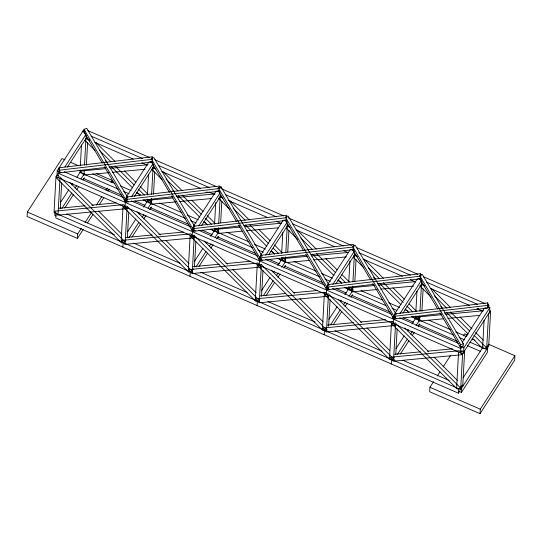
<?xml version="1.0" encoding="UTF-8"?>
<svg xmlns="http://www.w3.org/2000/svg" width="542" height="542" viewBox="0 0 542 542"><rect width="100%" height="100%" fill="white"/><g stroke="black" fill="none" stroke-linecap="round" stroke-linejoin="round"><path stroke-width="0.81" d="M65.074 159.897L61.971 158.549L27.344 212.024L27.1 216.488L77.425 238.399L83.346 229.252M57.208 174.903L55.961 176.827L54.024 212.552L460.653 389.569L488.701 346.257L490.639 310.525L462.583 353.845L460.653 389.569M54.979 212.437L54.823 215.418L56.165 216.001M84.552 131.232L83.211 130.649L57.242 170.757L56.998 175.222L58.34 175.804M56.036 213.433L55.792 217.898L458.397 393.16L460.056 390.592M57.974 177.701L58.211 173.237L59.877 170.669M59.505 172.837L59.647 170.161L152.722 159.26L152.221 156.848L59.146 167.749L59.003 170.425L59.505 172.837L105.622 167.437M58.048 214.307L59.986 178.575M60.264 208.602L61.659 182.85M80.135 169.951L79.999 172.444L118.258 189.104M80.358 165.798L81.483 145.026M83.129 132.133L83.211 130.649M77.425 238.399L77.669 233.934L81.314 228.304M127.031 200.587L124.992 201.346L125.141 198.67L127.858 197.661L86.734 128.339L84.01 129.348L83.868 132.031L102.289 163.081M84.024 174.199L84.247 170.046M84.518 165.059L85.961 138.467M86.415 165.174L87.628 142.742M112.18 182.688L112.296 180.452L96.815 173.711M121.123 241.766L123.061 206.035M122.892 247.105L123.136 242.64M125.073 206.915L125.31 202.444L126.977 199.883M126.604 202.051L126.747 199.368L219.822 188.474L219.32 186.062L126.245 196.956L126.103 199.639L126.604 202.051L172.722 196.651M125.148 243.521L127.085 207.789M127.363 237.816L128.759 212.058M147.099 201.658L147.234 199.165M147.458 195.012L148.583 174.239M152.112 158.86L152.221 156.848M151.123 203.413L151.394 198.426M151.618 194.273L153.061 167.681M153.515 194.382L154.734 171.95M188.223 270.973L190.161 235.248M194.131 229.801L192.092 230.56L192.241 227.877L151.11 158.562L153.833 157.553L194.957 226.868L192.241 227.877M189.998 276.318L190.235 271.854M192.173 236.122L192.417 231.658L194.49 228.446L192.952 227.775M239.821 225.858L193.704 231.258L193.345 226.17L286.42 215.269L286.921 217.681L193.846 228.582M192.247 272.728L194.185 237.003M194.463 267.03L195.858 241.271M214.198 230.865L214.334 228.372M214.557 224.219L215.73 202.62M218.141 189.111L218.209 187.769L220.933 186.76L262.057 256.081L259.34 257.091L259.191 259.767L261.23 259.008M219.246 187.397L219.32 186.062M218.223 232.62L218.494 227.633M218.717 223.48L220.16 196.895M220.858 188.101L220.933 186.76M220.662 222.762L221.834 201.163M255.323 300.187L257.26 264.455M257.098 305.525L257.335 301.061M259.272 265.336L259.516 260.871L261.176 258.304M306.921 255.072L260.804 260.472L260.445 255.377L353.519 244.483L354.021 246.895L260.946 257.789M259.347 301.941L261.285 266.21M261.562 296.237L262.958 270.478M281.298 260.079L281.433 257.585M281.657 253.432L282.782 232.66M285.322 261.833L285.593 256.847M285.817 252.694L287.26 226.102M287.761 251.976L288.933 230.37M322.422 329.394L324.36 293.669M328.33 288.222L326.291 288.981L326.44 286.298L285.316 216.983L288.032 215.973L329.157 285.288L326.44 286.298M324.197 334.739L324.434 330.274M326.372 294.543L326.616 290.078L328.276 287.511M374.021 284.279L327.903 289.679L327.544 284.591L420.619 273.69L421.12 276.102L328.052 287.003M328.384 295.424L326.453 331.148L327.28 329.868M328.621 326.277L330.058 299.692M348.398 289.286L348.533 286.799M348.804 281.813L349.929 261.041M352.422 291.04L352.693 286.054M352.917 281.901L354.36 255.316M354.861 281.183L356.033 259.584M389.522 358.608L391.459 322.876M392.659 318.296L392.74 316.806L396.764 318.56M395.43 317.436L393.397 318.188L393.539 315.512L352.415 246.19L355.132 245.18L396.256 314.502L393.539 315.512M391.297 363.953L391.534 359.481M393.472 323.757L393.716 319.292L395.375 316.724M441.12 313.493L395.003 318.892L394.644 313.798L487.719 302.903L488.22 305.315L488.078 307.992L444.474 313.1M395.484 324.631L393.553 360.362L394.38 359.075M395.762 354.658L397.157 328.899M415.497 318.5L415.633 316.006M415.904 311.02L416.981 291.081M420.551 275.031L420.619 273.69M419.522 320.254L419.752 316.094M420.016 311.115L421.459 284.523M421.92 311.23L423.133 288.791M433.586 381.656L429.942 387.286L429.704 391.751L480.029 413.661L514.656 360.186L514.9 355.715L488.579 344.258M456.621 387.821L458.559 352.09M460.497 347.402L460.639 344.719L419.515 275.404L422.232 274.394L463.356 343.709L463.214 346.392L460.497 347.402L439.928 312.741M458.397 393.16L458.64 388.695M462.475 345.932L460.815 348.499L460.571 352.964L462.238 350.396M458.762 391.263L461.445 392.435L461.689 387.964M487.827 306.786L489.839 307.666L463.864 347.774L463.627 352.239L460.937 351.067M462.726 386.365L464.663 350.633M482.597 347.713L484.081 320.288M480.029 413.661L480.266 409.196L514.9 355.715M487.61 304.909L487.719 302.903M488.748 307.416L488.864 305.187L487.326 304.509M488.559 313.737L486.621 349.461L469.955 342.205M487.664 347.856L487.421 352.327L461.445 392.435M489.595 312.131L489.839 307.666M85.019 131.841L84.186 133.129L85.731 133.799M64.911 166.882L85.873 134.511M86.625 135.364L85.758 136.706L89.349 140.276M67.404 167.126L86.544 137.573M60.528 202.505L68.732 189.842M71.923 184.917L72.831 183.508M76.937 177.173L80.582 171.543M61.822 208.48L71.849 192.999M75.04 188.074L76.862 185.262M80.961 178.928L84.606 173.298M64.769 208.02L73.427 194.653M76.618 189.727L78.895 186.211M83.001 179.876L84.362 177.762M84.959 222.674L91.341 212.823M96.347 205.079L101.821 196.638M105.92 190.303L107.289 188.196M110.934 182.566L112.296 180.452M87.452 222.918L92.919 214.476M99.301 204.619L103.854 197.586M107.953 191.251L109.321 189.144M126.618 196.448L148.948 161.97M151.286 162.336L152.119 161.055M131.557 196.793L152.973 163.725M153.725 164.578L152.864 165.913L155.852 168.894M134.504 196.333L153.643 166.78M126.747 208.636L123.745 204.652L54.708 211.17L57.709 215.154L126.747 208.636L127.614 207.301M152.722 168.528L153.582 167.193M127.627 231.719L135.832 219.049M139.023 214.124L139.931 212.721M143.583 207.091L147.681 200.757M124.951 241.752L59.789 176.814L56.504 178.061L121.665 242.999L124.951 241.752L125.819 240.411M148.955 202.39L150.927 201.644L152.227 199.639M128.921 237.694L138.948 222.213M142.139 217.288L143.962 214.469M148.061 208.135L151.706 202.512M131.869 237.233L140.527 223.86M143.718 218.934L145.994 215.418M149.639 209.788L151.462 206.976M193.718 225.662L216.048 191.177M218.385 191.55L219.219 190.269M198.657 226.007L220.072 192.932M201.604 225.547L220.743 195.994M193.846 237.85L190.845 233.866L121.808 240.384L124.809 244.367L193.846 237.85L194.713 236.508M194.273 261.63L202.932 248.263M206.123 243.338L207.037 241.928M210.682 236.298L214.781 229.964M192.051 270.959L126.889 206.021L123.603 207.268L188.765 272.206L192.051 270.959L193.352 268.954M196.021 266.901L206.048 251.42M209.239 246.495L211.062 243.683M215.16 237.349L218.805 231.719M240.14 227.098L214.883 229.483L217.884 233.467L218.751 232.132M198.968 266.44L207.627 253.073M210.818 248.148L213.094 244.632M216.739 239.002L218.568 236.183M260.817 254.869L283.148 220.391M285.485 220.763L286.318 219.476M265.756 255.214L287.172 222.145M268.703 254.754L287.843 225.201M261.373 290.844L270.031 277.47M273.222 272.545L274.137 271.142M277.782 265.512L281.881 259.178M263.581 295.41L273.148 280.634M276.339 275.709L278.161 272.89M281.806 267.26L285.905 260.932M266.068 295.654L274.726 282.287M277.917 277.355L280.194 273.839M283.845 268.209L285.668 265.397M327.917 284.083L350.247 249.598M352.585 249.97L353.418 248.69M332.856 284.428L354.272 251.352M335.803 283.967L354.942 254.415M354.021 256.163L354.888 254.821M328.933 319.346L337.131 306.684M340.322 301.758L341.236 300.349M344.881 294.719L348.98 288.391M349.597 290.275L352.225 289.272L353.093 287.938M330.681 324.617L340.247 309.841M343.438 304.916L345.261 302.104M348.906 296.474L353.255 289.76M374.339 285.519L349.082 287.904L352.083 291.887L352.95 290.553M333.174 324.861L341.826 311.494M345.017 306.569L347.3 303.053M350.945 297.423L352.767 294.604M395.016 313.29L417.347 278.812M419.691 279.184L420.517 277.897M399.955 313.635L421.371 280.566M422.13 281.42L421.263 282.755L424.847 286.332M402.902 313.174L422.042 283.622M421.12 285.37L421.988 284.035M396.033 348.56L404.23 335.891M407.421 330.966L408.336 329.563M411.981 323.933L416.08 317.598M393.356 358.594L328.188 293.656L324.902 294.902L390.071 359.841L393.356 358.594L394.217 357.259M416.696 319.482L419.325 318.486L420.192 317.151M397.327 354.536L407.347 339.055M410.538 334.129L412.36 331.311M416.005 325.681L420.104 319.353M400.274 354.075L408.932 340.708M412.116 335.783L414.4 332.26M418.045 326.63L419.867 323.818M437.231 376.026L439.969 371.805M443.16 366.88L450.449 355.62M463.207 335.918L464.575 333.811L467.671 335.159M462.116 342.503L484.446 308.025M488.864 305.187L486.791 308.391L485.246 307.721M462.245 354.692L459.243 350.708L390.206 357.225L393.214 361.209L462.245 354.692L463.979 352.015M488.22 314.584L489.954 311.907M463.132 377.767L483.179 346.812M460.456 387.801L395.287 322.863L392.002 324.109L457.17 389.048L460.456 387.801L462.184 385.132M483.796 348.696L486.425 347.693L488.159 345.024M216.055 231.603L218.026 230.851L215.635 228.473M282.497 261.061L285.126 260.065L282.734 257.68M460.639 344.719L463.356 343.709M108.976 167.044L152.58 161.943M176.075 196.258L219.679 191.15M244.015 225.37L286.779 220.364M311.115 254.577L353.879 249.571M377.374 283.886L420.978 278.784M395.152 316.21L488.22 305.315M105.941 168.677L80.683 171.062L83.685 175.046L108.942 172.661M110.148 168.284L148.034 164.707M112.309 172.342L145.141 169.246M205.919 192.275L207.606 192.119M58.963 208.257L85.067 205.797M91.801 205.161L116.212 202.857M173.04 197.891L147.783 200.276L150.784 204.259L176.042 201.875M177.248 197.491L215.133 193.914M179.409 201.556L211.4 198.535M126.069 237.471L152.166 235.004M158.901 234.368L183.318 232.064M244.347 226.705L281.393 223.202M217.884 233.467L242.301 231.163M246.508 230.763L278.5 227.748M193.169 266.678L219.266 264.218M226 263.581L250.418 261.278M307.239 256.312L281.982 258.697L283.988 261.352M311.447 255.912L348.492 252.416M284.984 262.68L309.401 260.377M313.608 259.977L346.446 256.874M260.268 295.891L285.526 293.507M293.1 292.788L317.517 290.485M378.546 285.126L415.592 281.623M352.083 291.887L377.34 289.503M380.708 289.184L413.546 286.088M476.845 308.879L478.532 308.716M327.368 325.098L353.465 322.639M360.2 322.002L385.457 319.617M441.439 314.733L416.181 317.117L419.183 321.101L443.6 318.798M445.653 314.333L483.532 310.756M447.807 318.398L479.799 315.376M394.468 354.312L420.565 351.846M427.299 351.209L452.556 348.824M87.811 130.588L149.511 157.451M154.91 159.802L216.61 186.665M221.238 188.677L283.71 215.872M288.337 217.884L351.582 245.418M356.209 247.437L417.909 274.293M423.309 276.644L485.009 303.506M91.131 136.15L142.803 158.643M149.748 161.665L152.83 163.013M158.23 165.357L209.131 187.518M216.847 190.879L219.93 192.22M225.33 194.571L276.23 216.732M283.947 220.086L287.03 221.434M292.429 223.785L343.33 245.939M351.047 249.3L354.129 250.641M358.757 252.66L410.429 275.153M418.146 278.507L421.229 279.855M426.629 282.206L477.536 304.36M85.487 138.264L89.342 139.944M94.742 142.295L133.305 159.084M141.787 162.776L147.187 165.127M152.587 167.478L155.676 168.819M161.841 171.502L200.405 188.291M208.894 191.983L214.286 194.334M219.686 196.685L222.776 198.033M228.175 200.377L267.504 217.505M276.759 221.536L281.386 223.548M286.786 225.899L289.875 227.24M296.04 229.93L334.604 246.712M343.865 250.743L348.492 252.755M353.885 255.106L356.975 256.454M363.147 259.137L402.476 276.264M410.192 279.618L415.592 281.969M420.992 284.32L424.074 285.661M430.246 288.351L469.575 305.471M477.292 308.832L482.692 311.183M70.487 162.254L78.231 165.622M92.574 173.806L114.938 183.542M120.338 185.892L131.137 190.594M136.537 192.945L140.392 194.625M159.673 203.02L182.037 212.755M187.437 215.106L198.237 219.808M203.636 222.159L205.946 223.162M226.773 232.227L249.137 241.962M254.537 244.313L265.336 249.015M270.736 251.366L273.818 252.708M293.872 261.44L316.237 271.176M321.636 273.527L332.436 278.229M337.835 280.58L340.918 281.921M360.972 290.647L382.571 300.051M388.736 302.734L399.535 307.436M404.935 309.787L408.018 311.128M428.844 320.193L450.443 329.597M455.836 331.948L466.635 336.65M472.035 339.001L475.117 340.342M123.657 191.455L129.057 193.806M142.939 199.849L185.357 218.311M190.757 220.662L196.157 223.013M210.039 229.056L252.457 247.525M257.857 249.876L263.256 252.226M277.138 258.27L319.563 276.732M324.956 279.083L330.356 281.433M344.238 287.477L385.89 305.607M392.062 308.296L396.69 310.309M411.344 316.691L453.762 335.159M459.162 337.503L464.562 339.854M83.312 178.46L121.875 195.249M134.985 200.953L145.012 205.323M150.412 207.674L188.975 224.456M202.085 230.167L212.112 234.53M217.511 236.881L256.075 253.67M269.184 259.374L279.211 263.744M284.611 266.095L323.174 282.877M336.284 288.588L346.311 292.951M351.711 295.302L390.274 312.09M403.383 317.802L413.411 322.165M418.81 324.516L457.373 341.304M467.4 345.667L480.51 351.372M64.146 171.706L123.535 197.559M125.846 198.568L127.39 199.239M131.245 200.919L190.635 226.773M198.345 230.126L257.735 255.98M265.451 259.34L324.834 285.194M332.551 288.547L391.934 314.401M399.65 317.761L459.033 343.614M57.242 170.757L61.266 172.505M124.342 199.964L128.366 201.719M191.441 229.178L195.466 230.933M258.541 258.385L262.565 260.14M325.64 287.599L329.665 289.353M459.84 346.02L463.864 347.774M58.211 173.237L460.815 348.499M55.961 176.827L462.583 353.845M66.598 213.914L114.416 234.733M133.698 243.128L179.971 263.27M200.797 272.335L247.077 292.484M267.897 301.548L314.943 322.029M334.997 330.755L382.049 351.236M402.869 360.301L449.149 380.45M27.344 212.024L77.669 233.934M429.942 387.286L480.266 409.196M431.364 288.425L450.497 307.49M460.063 317.023L472.014 328.933M475.605 332.51L483.376 340.254M434.413 295.864L446.967 308.378M450.558 311.948L469.69 331.013M473.871 335.186L486.425 347.693M419.772 285.79L431.127 297.111M440.693 306.643L442.489 308.432M446.676 312.599L468.193 334.048M472.38 338.222L482.543 348.35M364.265 259.212L383.397 278.276M392.957 287.809L404.318 299.13M409.102 303.893L416.276 311.047M354.163 253.548L357.151 256.522M368.513 267.843L379.271 278.568M383.458 282.741L403.187 302.402M406.771 305.973L412.753 311.935M416.933 316.101L419.325 318.486M353.269 257.179L364.028 267.897M373.594 277.429L375.389 279.218M379.576 283.391L401.094 304.834M405.281 309.008L408.864 312.585M412.455 316.155L415.443 319.136M404.793 327.937L428.708 351.765M434.088 357.131L457.401 380.362M297.165 230.004L316.291 249.069M325.857 258.602L337.219 269.916M342.002 274.686L349.177 281.833M287.064 224.334L290.051 227.315M300.81 238.04L312.172 249.361M316.359 253.527L335.484 272.592M340.268 277.362L345.654 282.721M349.834 286.894L352.225 289.272M286.169 227.965L297.524 239.286M312.47 254.178L333.994 275.627M338.181 279.801L341.765 283.371M345.952 287.545L348.343 289.923M338.289 299.32L361.602 322.558M366.988 327.917L389.705 350.559M230.065 200.791L249.191 219.856M258.758 229.388L270.119 240.709M274.306 244.876L282.077 252.626M219.964 195.127L222.952 198.101M233.114 208.23L245.072 220.147M249.855 224.916L268.385 243.385M273.168 248.148L278.547 253.507M218.467 198.162L229.828 209.476M245.37 224.971L266.894 246.414M271.081 250.587L274.665 254.164M278.852 258.331L281.244 260.716M271.19 270.112L294.502 293.344M299.889 298.71L323.201 321.941M162.966 171.584L182.092 190.648M191.658 200.181L203.02 211.495M207.207 215.669L214.978 223.412M166.015 179.023L177.972 190.933M182.153 195.106L201.285 214.171M205.472 218.345L211.448 224.3M151.367 168.948L162.133 179.673M172.891 190.398L174.09 191.59M178.271 195.757L199.795 217.207M203.982 221.373L207.566 224.95M211.753 229.124L214.144 231.502M204.09 240.899L227.403 264.137M232.789 269.496L256.102 292.734M95.859 142.37L114.992 161.435M124.558 170.967L135.92 182.288M140.1 186.455L147.878 194.205M99.511 150.405L110.873 161.726M115.053 165.899L134.186 184.958M138.373 189.131L144.348 195.086M148.535 199.26L150.927 201.644M84.864 140.331L95.033 150.459M105.195 160.588L106.984 162.376M111.171 166.55L132.695 187.993M136.882 192.166L139.87 195.147M144.653 199.91L147.045 202.295M136.99 211.692L160.303 234.923M165.683 240.289L189.002 263.52M69.891 182.478L93.204 205.716M98.583 211.075L121.903 234.313M419.366 278.08L437.787 309.13M352.266 248.873L370.687 279.923M372.828 283.534L393.397 318.188M285.167 219.659L303.588 250.709M305.729 254.32L326.291 288.981M218.209 187.769L259.34 257.091M218.067 190.452L236.488 221.502M238.629 225.106L259.191 259.767M150.967 161.238L169.389 192.288M171.529 195.899L192.092 230.56M126.428 198.169L127.282 199.619M84.01 129.348L125.141 198.67M104.43 166.685L124.992 201.346M394.501 316.481L395.003 318.892M327.571 288.073L327.903 289.679M260.472 258.859L260.804 260.472M193.203 228.846L193.704 231.258M126.245 196.956L126.747 199.368M59.146 167.749L59.647 170.161M193.989 235.235L190.703 236.481L255.865 301.42L259.151 300.173L193.989 235.235M261.088 264.442L257.802 265.688L322.964 330.627L326.25 329.38L261.088 264.442M257.945 263.073L188.907 269.591L191.909 273.575L260.946 267.057L257.945 263.073M325.044 292.287L256.007 298.805L259.008 302.788L328.046 296.271L325.044 292.287M392.144 321.494L323.107 328.012L326.115 331.995L395.145 325.478L392.144 321.494"/></g></svg>
